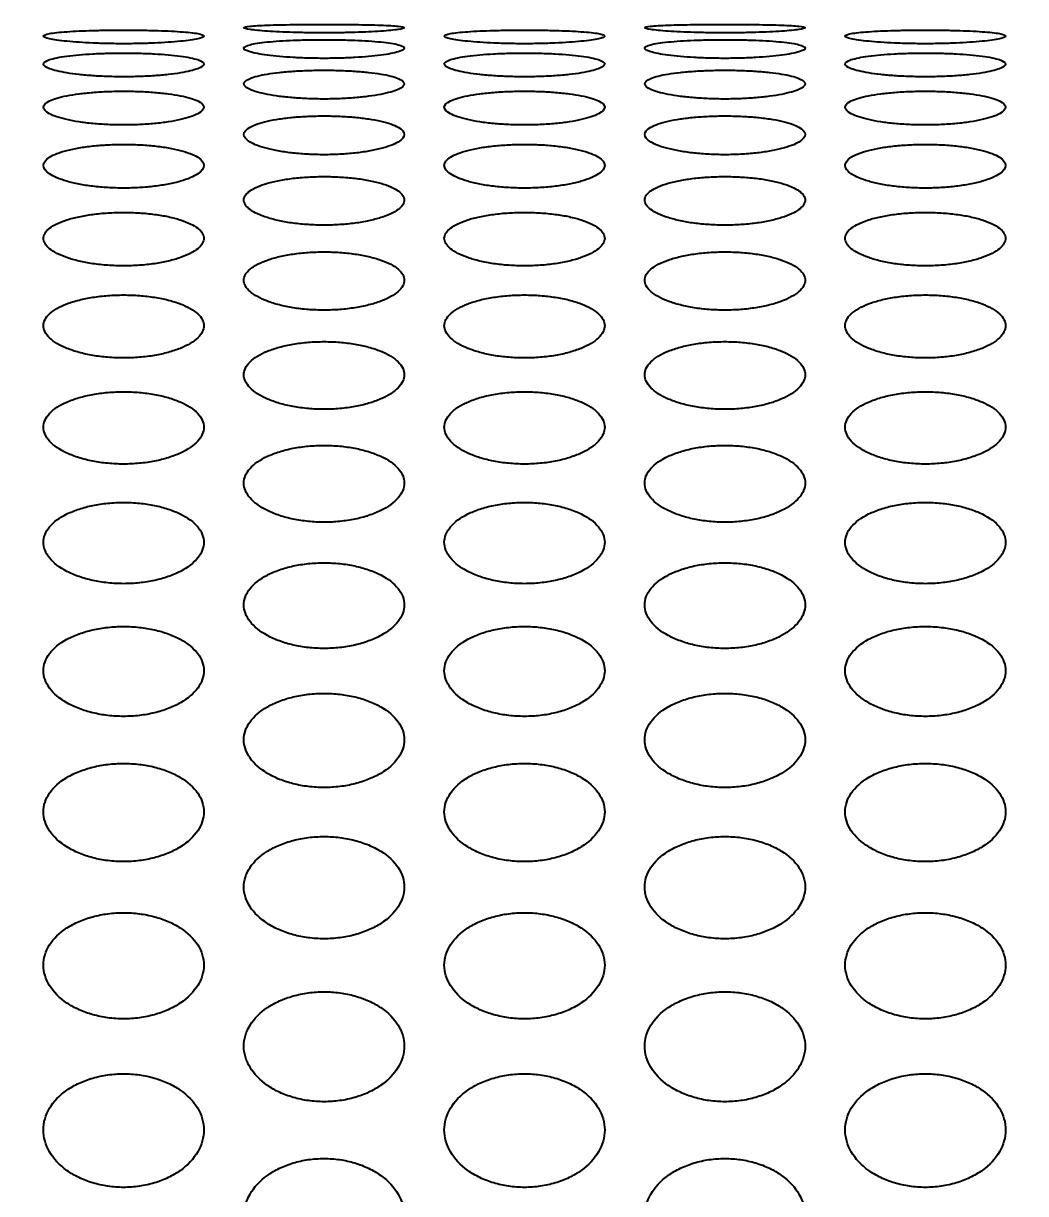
# Model space of a CAD drawing. Header units: millimetres. Extents: x 324 to 7054, y -67 to 2159.
# Drawn here: x 1765 to 1815, y 1644.5 to 1702.9 of the extents above; entities that cross this region are included whole.
import ezdxf

# ---------------------------------------------------------------- set-up
doc = ezdxf.new("R2010")
doc.units = ezdxf.units.MM
doc.header["$LTSCALE"] = 153.67
doc.header["$PDMODE"] = 3
doc.header["$PDSIZE"] = 8
doc.layers.get('0').update_dxf_attribs({"linetype": 'CONTINUOUS'})
doc.layers.get('Defpoints').update_dxf_attribs({"linetype": 'CONTINUOUS'})
doc.layers.add('02___PRT_ALL_AXES', color=7, linetype='CONTINUOUS')
doc.styles.get("Standard").update_dxf_attribs({"font": 'times.ttf'})
doc.dimstyles.new('DIMSTYLE_1', dxfattribs={"dimtxt": 17.5, "dimasz": 17.5, "dimexe": 1.5, "dimexo": 1, "dimgap": 0.875, "dimtad": 1, "dimdsep": 46, "dimtxsty": 'Standard', "dimblk": '_FILLED', "dimblk1": '_FILLED', "dimblk2": '_FILLED', "dimcen": 0.09, "dimazin": 2, "dimtp": 0.01, "dimtm": 0.01, "dimtfac": 1, "dimtofl": 0, "dimtmove": 0, "dimatfit": 3, "dimldrblk": '_FILLED', "dimfxl": 1, "dimtolj": 1, "dimarcsym": 0})

# ---------------------------------------------------------------- blocks, each defined once
blk = doc.blocks.new('_FILLED')
at = {"color": 0, "linetype": 'ByBlock'}
blk.add_solid([(0, 0), (-1, 0.2143), (-1, -0.2143)], dxfattribs=at)
blk = doc.blocks.new('*D120')
at = {"color": 0, "linetype": 'Continuous', "lineweight": -2}
for p, q in [((1369.035, 1676.977), (1369.035, 1766.5)), ((2043.035, 1646.977), (2043.035, 1766.5)), ((1386.535, 1765), (2025.535, 1765))]:
    blk.add_line(p, q, dxfattribs=at)
at = {"layer": 'Defpoints', "color": 0}
for p in [(2043.035, 1765), (1369.035, 1675.977), (2043.035, 1645.977)]:
    blk.add_point(p, dxfattribs=at)
at = {"color": 0, "linetype": 'ByBlock', "lineweight": -2, "xscale": 17.5, "yscale": 17.5, "zscale": 17.5, "rotation": 180}
blk.add_blockref('_FILLED', (1369.035, 1765), dxfattribs=at)
at = {"color": 0, "linetype": 'ByBlock', "lineweight": -2, "xscale": 17.5, "yscale": 17.5, "zscale": 17.5}
blk.add_blockref('_FILLED', (2043.035, 1765), dxfattribs=at)
at = {"color": 0, "insert": (1725, 1789.208), "char_height": 17.5, "attachment_point": 2, "line_spacing_factor": 0.9}
blk.add_mtext('\\A1;\\A1;675', dxfattribs=at)

msp = doc.modelspace()

# ---------------------------------------------------------------- linework, layer by layer
at = {"layer": '02___PRT_ALL_AXES', "linetype": 'Continuous'}
for points in [[(1770.03476, 1701.91575), (1769.76893, 1701.91578), (1769.24531, 1701.92129), (1768.48961, 1701.9456), (1767.79947, 1701.98394), (1766.98616, 1702.05153), (1766.24385, 1702.15941), (1765.9302, 1702.3), (1766.24394, 1702.42642), (1766.98437, 1702.5066), (1767.79615, 1702.55206), (1768.48659, 1702.5765), (1769.24381, 1702.59139), (1769.76846, 1702.5947), (1770.03476, 1702.59472)], [(1770.03476, 1702.59472), (1770.30058, 1702.5947), (1770.8242, 1702.5914), (1771.5799, 1702.57657), (1772.27004, 1702.55221), (1773.08335, 1702.50676), (1773.82566, 1702.42652), (1774.13932, 1702.29974), (1773.82557, 1702.15951), (1773.08514, 1702.05175), (1772.27336, 1701.98417), (1771.58292, 1701.94572), (1770.8257, 1701.92131), (1770.30105, 1701.91578), (1770.03476, 1701.91575)], [(1780.03476, 1702.45674), (1779.76893, 1702.45676), (1779.24531, 1702.46063), (1778.48961, 1702.47761), (1777.79947, 1702.50423), (1776.98616, 1702.55067), (1776.24385, 1702.62335), (1775.9302, 1702.71388), (1776.24394, 1702.79035), (1776.98437, 1702.83531), (1777.79615, 1702.85958), (1778.48659, 1702.87222), (1779.24381, 1702.87974), (1779.76846, 1702.88139), (1780.03476, 1702.8814)], [(1780.03476, 1702.8814), (1780.30058, 1702.88139), (1780.8242, 1702.87975), (1781.5799, 1702.87226), (1782.27004, 1702.85966), (1783.08335, 1702.8354), (1783.82566, 1702.79042), (1784.13932, 1702.71372), (1783.82557, 1702.62342), (1783.08514, 1702.55082), (1782.27336, 1702.50439), (1781.58292, 1702.47769), (1780.8257, 1702.46064), (1780.30105, 1702.45676), (1780.03476, 1702.45674)], [(1790.03476, 1701.91575), (1789.76893, 1701.91578), (1789.24531, 1701.92129), (1788.48961, 1701.9456), (1787.79947, 1701.98394), (1786.98616, 1702.05153), (1786.24385, 1702.15941), (1785.9302, 1702.3), (1786.24394, 1702.42642), (1786.98437, 1702.5066), (1787.79615, 1702.55206), (1788.48659, 1702.5765), (1789.24381, 1702.59139), (1789.76846, 1702.5947), (1790.03476, 1702.59472)], [(1790.03476, 1702.59472), (1790.30058, 1702.5947), (1790.8242, 1702.5914), (1791.5799, 1702.57657), (1792.27004, 1702.55221), (1793.08335, 1702.50676), (1793.82566, 1702.42652), (1794.13932, 1702.29974), (1793.82557, 1702.15951), (1793.08514, 1702.05175), (1792.27336, 1701.98417), (1791.58292, 1701.94572), (1790.8257, 1701.92131), (1790.30105, 1701.91578), (1790.03476, 1701.91575)], [(1800.03476, 1702.45674), (1799.76893, 1702.45676), (1799.24531, 1702.46063), (1798.48961, 1702.47761), (1797.79947, 1702.50423), (1796.98616, 1702.55067), (1796.24385, 1702.62335), (1795.9302, 1702.71388), (1796.24394, 1702.79035), (1796.98437, 1702.83531), (1797.79615, 1702.85958), (1798.48659, 1702.87222), (1799.24381, 1702.87974), (1799.76846, 1702.88139), (1800.03476, 1702.8814)], [(1800.03476, 1702.8814), (1800.30058, 1702.88139), (1800.8242, 1702.87975), (1801.5799, 1702.87226), (1802.27004, 1702.85966), (1803.08335, 1702.8354), (1803.82566, 1702.79042), (1804.13932, 1702.71372), (1803.82557, 1702.62342), (1803.08514, 1702.55082), (1802.27336, 1702.50439), (1801.58292, 1702.47769), (1800.8257, 1702.46064), (1800.30105, 1702.45676), (1800.03476, 1702.45674)], [(1810.03476, 1701.91575), (1809.76893, 1701.91578), (1809.24531, 1701.92129), (1808.48961, 1701.9456), (1807.79947, 1701.98394), (1806.98616, 1702.05153), (1806.24385, 1702.15941), (1805.9302, 1702.3), (1806.24394, 1702.42642), (1806.98437, 1702.5066), (1807.79615, 1702.55206), (1808.48659, 1702.5765), (1809.24381, 1702.59139), (1809.76846, 1702.5947), (1810.03476, 1702.59472)], [(1810.03476, 1702.59472), (1810.30058, 1702.5947), (1810.8242, 1702.5914), (1811.5799, 1702.57657), (1812.27004, 1702.55221), (1813.08335, 1702.50676), (1813.82566, 1702.42652), (1814.13932, 1702.29974), (1813.82557, 1702.15951), (1813.08514, 1702.05175), (1812.27336, 1701.98417), (1811.58292, 1701.94572), (1810.8257, 1701.92131), (1810.30105, 1701.91578), (1810.03476, 1701.91575)], [(1780.03476, 1701.18463), (1779.76893, 1701.18468), (1779.24531, 1701.19183), (1778.48961, 1701.22343), (1777.79947, 1701.27346), (1776.98616, 1701.36213), (1776.24385, 1701.5051), (1775.9302, 1701.6956), (1776.24394, 1701.87185), (1776.98437, 1701.98718), (1777.79615, 1702.05379), (1778.48659, 1702.08999), (1779.24381, 1702.11224), (1779.76846, 1702.1172), (1780.03476, 1702.11723)], [(1780.03476, 1702.11723), (1780.30058, 1702.1172), (1780.8242, 1702.11226), (1781.5799, 1702.0901), (1782.27004, 1702.05401), (1783.08335, 1701.98741), (1783.82566, 1701.87199), (1784.13932, 1701.69525), (1783.82557, 1701.50524), (1783.08514, 1701.36242), (1782.27336, 1701.27376), (1781.58292, 1701.22359), (1780.8257, 1701.19186), (1780.30105, 1701.18468), (1780.03476, 1701.18463)], [(1800.03476, 1701.18463), (1799.76893, 1701.18468), (1799.24531, 1701.19183), (1798.48961, 1701.22343), (1797.79947, 1701.27346), (1796.98616, 1701.36213), (1796.24385, 1701.5051), (1795.9302, 1701.6956), (1796.24394, 1701.87185), (1796.98437, 1701.98718), (1797.79615, 1702.05379), (1798.48659, 1702.08999), (1799.24381, 1702.11224), (1799.76846, 1702.1172), (1800.03476, 1702.11723)], [(1800.03476, 1702.11723), (1800.30058, 1702.1172), (1800.8242, 1702.11226), (1801.5799, 1702.0901), (1802.27004, 1702.05401), (1803.08335, 1701.98741), (1803.82566, 1701.87199), (1804.13932, 1701.69525), (1803.82557, 1701.50524), (1803.08514, 1701.36242), (1802.27336, 1701.27376), (1801.58292, 1701.22359), (1800.8257, 1701.19186), (1800.30105, 1701.18468), (1800.03476, 1701.18463)], [(1770.03476, 1700.26413), (1769.76893, 1700.26419), (1769.24531, 1700.27297), (1768.48961, 1700.31183), (1767.79947, 1700.3735), (1766.98616, 1700.48316), (1766.24385, 1700.66108), (1765.9302, 1700.90131), (1766.24394, 1701.1272), (1766.98437, 1701.27756), (1767.79615, 1701.36526), (1768.48659, 1701.41319), (1769.24381, 1701.44277), (1769.76846, 1701.44938), (1770.03476, 1701.44942)], [(1770.03476, 1701.44942), (1770.30058, 1701.44938), (1770.8242, 1701.44279), (1771.5799, 1701.41334), (1772.27004, 1701.36555), (1773.08335, 1701.27786), (1773.82566, 1701.12738), (1774.13932, 1700.90086), (1773.82557, 1700.66126), (1773.08514, 1700.48353), (1772.27336, 1700.37387), (1771.58292, 1700.31202), (1770.8257, 1700.273), (1770.30105, 1700.26419), (1770.03476, 1700.26413)], [(1790.03476, 1700.26413), (1789.76893, 1700.26419), (1789.24531, 1700.27297), (1788.48961, 1700.31183), (1787.79947, 1700.3735), (1786.98616, 1700.48316), (1786.24385, 1700.66108), (1785.9302, 1700.90131), (1786.24394, 1701.1272), (1786.98437, 1701.27756), (1787.79615, 1701.36526), (1788.48659, 1701.41319), (1789.24381, 1701.44277), (1789.76846, 1701.44938), (1790.03476, 1701.44942)], [(1790.03476, 1701.44942), (1790.30058, 1701.44938), (1790.8242, 1701.44279), (1791.5799, 1701.41334), (1792.27004, 1701.36555), (1793.08335, 1701.27786), (1793.82566, 1701.12738), (1794.13932, 1700.90086), (1793.82557, 1700.66126), (1793.08514, 1700.48353), (1792.27336, 1700.37387), (1791.58292, 1700.31202), (1790.8257, 1700.273), (1790.30105, 1700.26419), (1790.03476, 1700.26413)], [(1810.03476, 1700.26413), (1809.76893, 1700.26419), (1809.24531, 1700.27297), (1808.48961, 1700.31183), (1807.79947, 1700.3735), (1806.98616, 1700.48316), (1806.24385, 1700.66108), (1805.9302, 1700.90131), (1806.24394, 1701.1272), (1806.98437, 1701.27756), (1807.79615, 1701.36526), (1808.48659, 1701.41319), (1809.24381, 1701.44277), (1809.76846, 1701.44938), (1810.03476, 1701.44942)], [(1810.03476, 1701.44942), (1810.30058, 1701.44938), (1810.8242, 1701.44279), (1811.5799, 1701.41334), (1812.27004, 1701.36555), (1813.08335, 1701.27786), (1813.82566, 1701.12738), (1814.13932, 1700.90086), (1813.82557, 1700.66126), (1813.08514, 1700.48353), (1812.27336, 1700.37387), (1811.58292, 1700.31202), (1810.8257, 1700.273), (1810.30105, 1700.26419), (1810.03476, 1700.26413)], [(1780.03476, 1699.15515), (1779.76893, 1699.15522), (1779.24531, 1699.16563), (1778.48961, 1699.21171), (1777.79947, 1699.28496), (1776.98616, 1699.4155), (1776.24385, 1699.62819), (1775.9302, 1699.9179), (1776.24394, 1700.19322), (1776.98437, 1700.37846), (1777.79615, 1700.48715), (1778.48659, 1700.54677), (1779.24381, 1700.58365), (1779.76846, 1700.5919), (1780.03476, 1700.59195)], [(1780.03476, 1700.59195), (1780.30058, 1700.5919), (1780.8242, 1700.58368), (1781.5799, 1700.54695), (1782.27004, 1700.48751), (1783.08335, 1700.37883), (1783.82566, 1700.19344), (1784.13932, 1699.91736), (1783.82557, 1699.62841), (1783.08514, 1699.41594), (1782.27336, 1699.2854), (1781.58292, 1699.21194), (1780.8257, 1699.16567), (1780.30105, 1699.15522), (1780.03476, 1699.15515)], [(1800.03476, 1699.15515), (1799.76893, 1699.15522), (1799.24531, 1699.16563), (1798.48961, 1699.21171), (1797.79947, 1699.28496), (1796.98616, 1699.4155), (1796.24385, 1699.62819), (1795.9302, 1699.9179), (1796.24394, 1700.19322), (1796.98437, 1700.37846), (1797.79615, 1700.48715), (1798.48659, 1700.54677), (1799.24381, 1700.58365), (1799.76846, 1700.5919), (1800.03476, 1700.59195)], [(1800.03476, 1700.59195), (1800.30058, 1700.5919), (1800.8242, 1700.58368), (1801.5799, 1700.54695), (1802.27004, 1700.48751), (1803.08335, 1700.37883), (1803.82566, 1700.19344), (1804.13932, 1699.91736), (1803.82557, 1699.62841), (1803.08514, 1699.41594), (1802.27336, 1699.2854), (1801.58292, 1699.21194), (1800.8257, 1699.16567), (1800.30105, 1699.15522), (1800.03476, 1699.15515)], [(1770.03476, 1697.85882), (1769.76893, 1697.8589), (1769.24531, 1697.87092), (1768.48961, 1697.92418), (1767.79947, 1698.00893), (1766.98616, 1698.16022), (1766.24385, 1698.40747), (1765.9302, 1698.74637), (1766.24394, 1699.07084), (1766.98437, 1699.29078), (1767.79615, 1699.42035), (1768.48659, 1699.49159), (1769.24381, 1699.53574), (1769.76846, 1699.54562), (1770.03476, 1699.54569)], [(1770.03476, 1699.54569), (1770.30058, 1699.54562), (1770.8242, 1699.53578), (1771.5799, 1699.49181), (1772.27004, 1699.42078), (1773.08335, 1699.29122), (1773.82566, 1699.0711), (1774.13932, 1698.74574), (1773.82557, 1698.40773), (1773.08514, 1698.16073), (1772.27336, 1698.00945), (1771.58292, 1697.92445), (1770.8257, 1697.87096), (1770.30105, 1697.8589), (1770.03476, 1697.85882)], [(1790.03476, 1697.85882), (1789.76893, 1697.8589), (1789.24531, 1697.87092), (1788.48961, 1697.92418), (1787.79947, 1698.00893), (1786.98616, 1698.16022), (1786.24385, 1698.40747), (1785.9302, 1698.74637), (1786.24394, 1699.07084), (1786.98437, 1699.29078), (1787.79615, 1699.42035), (1788.48659, 1699.49159), (1789.24381, 1699.53574), (1789.76846, 1699.54562), (1790.03476, 1699.54569)], [(1790.03476, 1699.54569), (1790.30058, 1699.54562), (1790.8242, 1699.53578), (1791.5799, 1699.49181), (1792.27004, 1699.42078), (1793.08335, 1699.29122), (1793.82566, 1699.0711), (1794.13932, 1698.74574), (1793.82557, 1698.40773), (1793.08514, 1698.16073), (1792.27336, 1698.00945), (1791.58292, 1697.92445), (1790.8257, 1697.87096), (1790.30105, 1697.8589), (1790.03476, 1697.85882)], [(1810.03476, 1697.85882), (1809.76893, 1697.8589), (1809.24531, 1697.87092), (1808.48961, 1697.92418), (1807.79947, 1698.00893), (1806.98616, 1698.16022), (1806.24385, 1698.40747), (1805.9302, 1698.74637), (1806.24394, 1699.07084), (1806.98437, 1699.29078), (1807.79615, 1699.42035), (1808.48659, 1699.49159), (1809.24381, 1699.53574), (1809.76846, 1699.54562), (1810.03476, 1699.54569)], [(1810.03476, 1699.54569), (1810.30058, 1699.54562), (1810.8242, 1699.53578), (1811.5799, 1699.49181), (1812.27004, 1699.42078), (1813.08335, 1699.29122), (1813.82566, 1699.0711), (1814.13932, 1698.74574), (1813.82557, 1698.40773), (1813.08514, 1698.16073), (1812.27336, 1698.00945), (1811.58292, 1697.92445), (1810.8257, 1697.87096), (1810.30105, 1697.8589), (1810.03476, 1697.85882)], [(1780.03476, 1696.37642), (1779.76893, 1696.37651), (1779.24531, 1696.39014), (1778.48961, 1696.45052), (1777.79947, 1696.54669), (1776.98616, 1696.71858), (1776.24385, 1697.00013), (1775.9302, 1697.38789), (1776.24394, 1697.76118), (1776.98437, 1698.01559), (1777.79615, 1698.16592), (1778.48659, 1698.24872), (1779.24381, 1698.30009), (1779.76846, 1698.3116), (1780.03476, 1698.31167)], [(1780.03476, 1698.31167), (1780.30058, 1698.31159), (1780.8242, 1698.30013), (1781.5799, 1698.24897), (1782.27004, 1698.16643), (1783.08335, 1698.01611), (1783.82566, 1697.76148), (1784.13932, 1697.38717), (1783.82557, 1697.00043), (1783.08514, 1696.71915), (1782.27336, 1696.54727), (1781.58292, 1696.45082), (1780.8257, 1696.39019), (1780.30105, 1696.37651), (1780.03476, 1696.37642)], [(1800.03476, 1696.37642), (1799.76893, 1696.37651), (1799.24531, 1696.39014), (1798.48961, 1696.45052), (1797.79947, 1696.54669), (1796.98616, 1696.71858), (1796.24385, 1697.00013), (1795.9302, 1697.38789), (1796.24394, 1697.76118), (1796.98437, 1698.01559), (1797.79615, 1698.16592), (1798.48659, 1698.24872), (1799.24381, 1698.30009), (1799.76846, 1698.3116), (1800.03476, 1698.31167)], [(1800.03476, 1698.31167), (1800.30058, 1698.31159), (1800.8242, 1698.30013), (1801.5799, 1698.24897), (1802.27004, 1698.16643), (1803.08335, 1698.01611), (1803.82566, 1697.76148), (1804.13932, 1697.38717), (1803.82557, 1697.00043), (1803.08514, 1696.71915), (1802.27336, 1696.54727), (1801.58292, 1696.45082), (1800.8257, 1696.39019), (1800.30105, 1696.37651), (1800.03476, 1696.37642)], [(1770.03476, 1694.70944), (1769.76893, 1694.70955), (1769.24531, 1694.72476), (1768.48961, 1694.79221), (1767.79947, 1694.8997), (1766.98616, 1695.09202), (1766.24385, 1695.4076), (1765.9302, 1695.84382), (1766.24394, 1696.26556), (1766.98437, 1696.55419), (1767.79615, 1696.72513), (1768.48659, 1696.81939), (1769.24381, 1696.87793), (1769.76846, 1696.89105), (1770.03476, 1696.89114)], [(1770.03476, 1696.89114), (1770.30058, 1696.89105), (1770.8242, 1696.87798), (1771.5799, 1696.81968), (1772.27004, 1696.7257), (1773.08335, 1696.55477), (1773.82566, 1696.26589), (1774.13932, 1695.84301), (1773.82557, 1695.40793), (1773.08514, 1695.09266), (1772.27336, 1694.90035), (1771.58292, 1694.79254), (1770.8257, 1694.72481), (1770.30105, 1694.70954), (1770.03476, 1694.70944)], [(1790.03476, 1694.70944), (1789.76893, 1694.70955), (1789.24531, 1694.72476), (1788.48961, 1694.79221), (1787.79947, 1694.8997), (1786.98616, 1695.09202), (1786.24385, 1695.4076), (1785.9302, 1695.84382), (1786.24394, 1696.26556), (1786.98437, 1696.55419), (1787.79615, 1696.72513), (1788.48659, 1696.81939), (1789.24381, 1696.87793), (1789.76846, 1696.89105), (1790.03476, 1696.89114)], [(1790.03476, 1696.89114), (1790.30058, 1696.89105), (1790.8242, 1696.87798), (1791.5799, 1696.81968), (1792.27004, 1696.7257), (1793.08335, 1696.55477), (1793.82566, 1696.26589), (1794.13932, 1695.84301), (1793.82557, 1695.40793), (1793.08514, 1695.09266), (1792.27336, 1694.90035), (1791.58292, 1694.79254), (1790.8257, 1694.72481), (1790.30105, 1694.70954), (1790.03476, 1694.70944)], [(1810.03476, 1694.70944), (1809.76893, 1694.70955), (1809.24531, 1694.72476), (1808.48961, 1694.79221), (1807.79947, 1694.8997), (1806.98616, 1695.09202), (1806.24385, 1695.4076), (1805.9302, 1695.84382), (1806.24394, 1696.26556), (1806.98437, 1696.55419), (1807.79615, 1696.72513), (1808.48659, 1696.81939), (1809.24381, 1696.87793), (1809.76846, 1696.89105), (1810.03476, 1696.89114)], [(1810.03476, 1696.89114), (1810.30058, 1696.89105), (1810.8242, 1696.87798), (1811.5799, 1696.81968), (1812.27004, 1696.7257), (1813.08335, 1696.55477), (1813.82566, 1696.26589), (1814.13932, 1695.84301), (1813.82557, 1695.40793), (1813.08514, 1695.09266), (1812.27336, 1694.90035), (1811.58292, 1694.79254), (1810.8257, 1694.72481), (1810.30105, 1694.70954), (1810.03476, 1694.70944)], [(1780.03476, 1692.85956), (1779.76893, 1692.85967), (1779.24531, 1692.87646), (1778.48961, 1692.9509), (1777.79947, 1693.06961), (1776.98616, 1693.28216), (1776.24385, 1693.63145), (1775.9302, 1694.11571), (1776.24394, 1694.58547), (1776.98437, 1694.90804), (1777.79615, 1695.0994), (1778.48659, 1695.20504), (1779.24381, 1695.2707), (1779.76846, 1695.28542), (1780.03476, 1695.28551)], [(1780.03476, 1695.28551), (1780.30058, 1695.28541), (1780.8242, 1695.27075), (1781.5799, 1695.20537), (1782.27004, 1695.10005), (1783.08335, 1694.90868), (1783.82566, 1694.58584), (1784.13932, 1694.1148), (1783.82557, 1693.63182), (1783.08514, 1693.28287), (1782.27336, 1693.07033), (1781.58292, 1692.95127), (1780.8257, 1692.87652), (1780.30105, 1692.85967), (1780.03476, 1692.85956)], [(1800.03476, 1692.85956), (1799.76893, 1692.85967), (1799.24531, 1692.87646), (1798.48961, 1692.9509), (1797.79947, 1693.06961), (1796.98616, 1693.28216), (1796.24385, 1693.63145), (1795.9302, 1694.11571), (1796.24394, 1694.58547), (1796.98437, 1694.90804), (1797.79615, 1695.0994), (1798.48659, 1695.20504), (1799.24381, 1695.2707), (1799.76846, 1695.28542), (1800.03476, 1695.28551)], [(1800.03476, 1695.28551), (1800.30058, 1695.28541), (1800.8242, 1695.27075), (1801.5799, 1695.20537), (1802.27004, 1695.10005), (1803.08335, 1694.90868), (1803.82566, 1694.58584), (1804.13932, 1694.1148), (1803.82557, 1693.63182), (1803.08514, 1693.28287), (1802.27336, 1693.07033), (1801.58292, 1692.95127), (1800.8257, 1692.87652), (1800.30105, 1692.85967), (1800.03476, 1692.85956)], [(1770.03476, 1690.82861), (1769.76893, 1690.82874), (1769.24531, 1690.84708), (1768.48961, 1690.92845), (1767.79947, 1691.05825), (1766.98616, 1691.29082), (1766.24385, 1691.67347), (1765.9302, 1692.20528), (1766.24394, 1692.72259), (1766.98437, 1693.07877), (1767.79615, 1693.29038), (1768.48659, 1693.40729), (1769.24381, 1693.47999), (1769.76846, 1693.49629), (1770.03476, 1693.4964)], [(1770.03476, 1693.4964), (1770.30058, 1693.49629), (1770.8242, 1693.48005), (1771.5799, 1693.40765), (1772.27004, 1693.29109), (1773.08335, 1693.07949), (1773.82566, 1692.723), (1774.13932, 1692.20428), (1773.82557, 1691.67388), (1773.08514, 1691.2916), (1772.27336, 1691.05904), (1771.58292, 1690.92885), (1770.8257, 1690.84715), (1770.30105, 1690.82873), (1770.03476, 1690.82861)], [(1790.03476, 1690.82861), (1789.76893, 1690.82874), (1789.24531, 1690.84708), (1788.48961, 1690.92845), (1787.79947, 1691.05825), (1786.98616, 1691.29082), (1786.24385, 1691.67347), (1785.9302, 1692.20528), (1786.24394, 1692.72259), (1786.98437, 1693.07877), (1787.79615, 1693.29038), (1788.48659, 1693.40729), (1789.24381, 1693.47999), (1789.76846, 1693.49629), (1790.03476, 1693.4964)], [(1790.03476, 1693.4964), (1790.30058, 1693.49629), (1790.8242, 1693.48005), (1791.5799, 1693.40765), (1792.27004, 1693.29109), (1793.08335, 1693.07949), (1793.82566, 1692.723), (1794.13932, 1692.20428), (1793.82557, 1691.67388), (1793.08514, 1691.2916), (1792.27336, 1691.05904), (1791.58292, 1690.92885), (1790.8257, 1690.84715), (1790.30105, 1690.82873), (1790.03476, 1690.82861)], [(1810.03476, 1690.82861), (1809.76893, 1690.82874), (1809.24531, 1690.84708), (1808.48961, 1690.92845), (1807.79947, 1691.05825), (1806.98616, 1691.29082), (1806.24385, 1691.67347), (1805.9302, 1692.20528), (1806.24394, 1692.72259), (1806.98437, 1693.07877), (1807.79615, 1693.29038), (1808.48659, 1693.40729), (1809.24381, 1693.47999), (1809.76846, 1693.49629), (1810.03476, 1693.4964)], [(1810.03476, 1693.4964), (1810.30058, 1693.49629), (1810.8242, 1693.48005), (1811.5799, 1693.40765), (1812.27004, 1693.29109), (1813.08335, 1693.07949), (1813.82566, 1692.723), (1814.13932, 1692.20428), (1813.82557, 1691.67388), (1813.08514, 1691.2916), (1812.27336, 1691.05904), (1811.58292, 1690.92885), (1810.8257, 1690.84715), (1810.30105, 1690.82873), (1810.03476, 1690.82861)], [(1780.03476, 1688.61864), (1779.76893, 1688.61878), (1779.24531, 1688.63866), (1778.48961, 1688.72687), (1777.79947, 1688.86764), (1776.98616, 1689.11999), (1776.24385, 1689.53563), (1775.9302, 1690.11444), (1776.24394, 1690.6788), (1776.98437, 1691.06823), (1777.79615, 1691.29987), (1778.48659, 1691.42793), (1779.24381, 1691.5076), (1779.76846, 1691.52547), (1780.03476, 1691.52559)], [(1780.03476, 1691.52559), (1780.30058, 1691.52547), (1780.8242, 1691.50767), (1781.5799, 1691.42832), (1782.27004, 1691.30064), (1783.08335, 1691.06901), (1783.82566, 1690.67924), (1784.13932, 1690.11336), (1783.82557, 1689.53607), (1783.08514, 1689.12084), (1782.27336, 1688.86849), (1781.58292, 1688.72731), (1780.8257, 1688.63873), (1780.30105, 1688.61877), (1780.03476, 1688.61864)], [(1800.03476, 1688.61864), (1799.76893, 1688.61878), (1799.24531, 1688.63866), (1798.48961, 1688.72687), (1797.79947, 1688.86764), (1796.98616, 1689.11999), (1796.24385, 1689.53563), (1795.9302, 1690.11444), (1796.24394, 1690.6788), (1796.98437, 1691.06823), (1797.79615, 1691.29987), (1798.48659, 1691.42793), (1799.24381, 1691.5076), (1799.76846, 1691.52547), (1800.03476, 1691.52559)], [(1800.03476, 1691.52559), (1800.30058, 1691.52547), (1800.8242, 1691.50767), (1801.5799, 1691.42832), (1802.27004, 1691.30064), (1803.08335, 1691.06901), (1803.82566, 1690.67924), (1804.13932, 1690.11336), (1803.82557, 1689.53607), (1803.08514, 1689.12084), (1802.27336, 1688.86849), (1801.58292, 1688.72731), (1800.8257, 1688.63873), (1800.30105, 1688.61877), (1800.03476, 1688.61864)], [(1770.03476, 1686.23186), (1769.76893, 1686.232), (1769.24531, 1686.2534), (1768.48961, 1686.34836), (1767.79947, 1686.49996), (1766.98616, 1686.77185), (1766.24385, 1687.22005), (1765.9302, 1687.84529), (1766.24394, 1688.45612), (1766.98437, 1688.87842), (1767.79615, 1689.12986), (1768.48659, 1689.26894), (1769.24381, 1689.35551), (1769.76846, 1689.37493), (1770.03476, 1689.37506)], [(1770.03476, 1689.37506), (1770.30058, 1689.37493), (1770.8242, 1689.35558), (1771.5799, 1689.26937), (1772.27004, 1689.1307), (1773.08335, 1688.87927), (1773.82566, 1688.45661), (1774.13932, 1687.84412), (1773.82557, 1687.22053), (1773.08514, 1686.77276), (1772.27336, 1686.50088), (1771.58292, 1686.34884), (1770.8257, 1686.25348), (1770.30105, 1686.232), (1770.03476, 1686.23186)], [(1790.03476, 1686.23186), (1789.76893, 1686.232), (1789.24531, 1686.2534), (1788.48961, 1686.34836), (1787.79947, 1686.49996), (1786.98616, 1686.77185), (1786.24385, 1687.22005), (1785.9302, 1687.84529), (1786.24394, 1688.45612), (1786.98437, 1688.87842), (1787.79615, 1689.12986), (1788.48659, 1689.26894), (1789.24381, 1689.35551), (1789.76846, 1689.37493), (1790.03476, 1689.37506)], [(1790.03476, 1689.37506), (1790.30058, 1689.37493), (1790.8242, 1689.35558), (1791.5799, 1689.26937), (1792.27004, 1689.1307), (1793.08335, 1688.87927), (1793.82566, 1688.45661), (1794.13932, 1687.84412), (1793.82557, 1687.22053), (1793.08514, 1686.77276), (1792.27336, 1686.50088), (1791.58292, 1686.34884), (1790.8257, 1686.25348), (1790.30105, 1686.232), (1790.03476, 1686.23186)], [(1810.03476, 1686.23186), (1809.76893, 1686.232), (1809.24531, 1686.2534), (1808.48961, 1686.34836), (1807.79947, 1686.49996), (1806.98616, 1686.77185), (1806.24385, 1687.22005), (1805.9302, 1687.84529), (1806.24394, 1688.45612), (1806.98437, 1688.87842), (1807.79615, 1689.12986), (1808.48659, 1689.26894), (1809.24381, 1689.35551), (1809.76846, 1689.37493), (1810.03476, 1689.37506)], [(1810.03476, 1689.37506), (1810.30058, 1689.37493), (1810.8242, 1689.35558), (1811.5799, 1689.26937), (1812.27004, 1689.1307), (1813.08335, 1688.87927), (1813.82566, 1688.45661), (1814.13932, 1687.84412), (1813.82557, 1687.22053), (1813.08514, 1686.77276), (1812.27336, 1686.50088), (1811.58292, 1686.34884), (1810.8257, 1686.25348), (1810.30105, 1686.232), (1810.03476, 1686.23186)], [(1780.03476, 1683.67065), (1779.76893, 1683.67081), (1779.24531, 1683.6937), (1778.48961, 1683.79532), (1777.79947, 1683.95759), (1776.98616, 1684.24874), (1776.24385, 1684.72905), (1775.9302, 1685.40011), (1776.24394, 1686.0568), (1776.98437, 1686.51153), (1777.79615, 1686.78252), (1778.48659, 1686.93249), (1779.24381, 1687.02587), (1779.76846, 1687.04682), (1780.03476, 1687.04696)], [(1780.03476, 1687.04696), (1780.30058, 1687.04682), (1780.8242, 1687.02594), (1781.5799, 1686.93296), (1782.27004, 1686.78343), (1783.08335, 1686.51245), (1783.82566, 1686.05732), (1784.13932, 1685.39885), (1783.82557, 1684.72957), (1783.08514, 1684.24972), (1782.27336, 1683.95857), (1781.58292, 1683.79583), (1780.8257, 1683.69379), (1780.30105, 1683.6708), (1780.03476, 1683.67065)], [(1800.03476, 1683.67065), (1799.76893, 1683.67081), (1799.24531, 1683.6937), (1798.48961, 1683.79532), (1797.79947, 1683.95759), (1796.98616, 1684.24874), (1796.24385, 1684.72905), (1795.9302, 1685.40011), (1796.24394, 1686.0568), (1796.98437, 1686.51153), (1797.79615, 1686.78252), (1798.48659, 1686.93249), (1799.24381, 1687.02587), (1799.76846, 1687.04682), (1800.03476, 1687.04696)], [(1800.03476, 1687.04696), (1800.30058, 1687.04682), (1800.8242, 1687.02594), (1801.5799, 1686.93296), (1802.27004, 1686.78343), (1803.08335, 1686.51245), (1803.82566, 1686.05732), (1804.13932, 1685.39885), (1803.82557, 1684.72957), (1803.08514, 1684.24972), (1802.27336, 1683.95857), (1801.58292, 1683.79583), (1800.8257, 1683.69379), (1800.30105, 1683.6708), (1800.03476, 1683.67065)], [(1770.03476, 1680.93759), (1769.76893, 1680.93775), (1769.24531, 1680.96212), (1768.48961, 1681.07029), (1767.79947, 1681.24307), (1766.98616, 1681.5532), (1766.24385, 1682.06514), (1765.9302, 1682.78133), (1766.24394, 1683.48323), (1766.98437, 1683.96995), (1767.79615, 1684.26021), (1768.48659, 1684.42092), (1769.24381, 1684.521), (1769.76846, 1684.54347), (1770.03476, 1684.54361)], [(1770.03476, 1684.54361), (1770.30058, 1684.54347), (1770.8242, 1684.52109), (1771.5799, 1684.42141), (1772.27004, 1684.26119), (1773.08335, 1683.97093), (1773.82566, 1683.48379), (1774.13932, 1682.77999), (1773.82557, 1682.0657), (1773.08514, 1681.55424), (1772.27336, 1681.24412), (1771.58292, 1681.07083), (1770.8257, 1680.96221), (1770.30105, 1680.93774), (1770.03476, 1680.93759)], [(1790.03476, 1680.93759), (1789.76893, 1680.93775), (1789.24531, 1680.96212), (1788.48961, 1681.07029), (1787.79947, 1681.24307), (1786.98616, 1681.5532), (1786.24385, 1682.06514), (1785.9302, 1682.78133), (1786.24394, 1683.48323), (1786.98437, 1683.96995), (1787.79615, 1684.26021), (1788.48659, 1684.42092), (1789.24381, 1684.521), (1789.76846, 1684.54347), (1790.03476, 1684.54361)], [(1790.03476, 1684.54361), (1790.30058, 1684.54347), (1790.8242, 1684.52109), (1791.5799, 1684.42141), (1792.27004, 1684.26119), (1793.08335, 1683.97093), (1793.82566, 1683.48379), (1794.13932, 1682.77999), (1793.82557, 1682.0657), (1793.08514, 1681.55424), (1792.27336, 1681.24412), (1791.58292, 1681.07083), (1790.8257, 1680.96221), (1790.30105, 1680.93774), (1790.03476, 1680.93759)], [(1810.03476, 1680.93759), (1809.76893, 1680.93775), (1809.24531, 1680.96212), (1808.48961, 1681.07029), (1807.79947, 1681.24307), (1806.98616, 1681.5532), (1806.24385, 1682.06514), (1805.9302, 1682.78133), (1806.24394, 1683.48323), (1806.98437, 1683.96995), (1807.79615, 1684.26021), (1808.48659, 1684.42092), (1809.24381, 1684.521), (1809.76846, 1684.54347), (1810.03476, 1684.54361)], [(1810.03476, 1684.54361), (1810.30058, 1684.54347), (1810.8242, 1684.52109), (1811.5799, 1684.42141), (1812.27004, 1684.26119), (1813.08335, 1683.97093), (1813.82566, 1683.48379), (1814.13932, 1682.77999), (1813.82557, 1682.0657), (1813.08514, 1681.55424), (1812.27336, 1681.24412), (1811.58292, 1681.07083), (1810.8257, 1680.96221), (1810.30105, 1680.93774), (1810.03476, 1680.93759)], [(1780.03476, 1678.03539), (1779.76893, 1678.03557), (1779.24531, 1678.06138), (1778.48961, 1678.176), (1777.79947, 1678.35912), (1776.98616, 1678.68791), (1776.24385, 1679.23098), (1775.9302, 1679.99159), (1776.24394, 1680.73798), (1776.98437, 1681.2562), (1777.79615, 1681.56545), (1778.48659, 1681.73673), (1779.24381, 1681.84343), (1779.76846, 1681.86738), (1780.03476, 1681.86754)], [(1780.03476, 1681.86754), (1780.30058, 1681.86738), (1780.8242, 1681.84352), (1781.5799, 1681.73726), (1782.27004, 1681.56649), (1783.08335, 1681.25724), (1783.82566, 1680.73858), (1784.13932, 1679.99016), (1783.82557, 1679.23157), (1783.08514, 1678.68901), (1782.27336, 1678.36023), (1781.58292, 1678.17657), (1780.8257, 1678.06148), (1780.30105, 1678.03556), (1780.03476, 1678.03539)], [(1800.03476, 1678.03539), (1799.76893, 1678.03557), (1799.24531, 1678.06138), (1798.48961, 1678.176), (1797.79947, 1678.35912), (1796.98616, 1678.68791), (1796.24385, 1679.23098), (1795.9302, 1679.99159), (1796.24394, 1680.73798), (1796.98437, 1681.2562), (1797.79615, 1681.56545), (1798.48659, 1681.73673), (1799.24381, 1681.84343), (1799.76846, 1681.86738), (1800.03476, 1681.86754)], [(1800.03476, 1681.86754), (1800.30058, 1681.86738), (1800.8242, 1681.84352), (1801.5799, 1681.73726), (1802.27004, 1681.56649), (1803.08335, 1681.25724), (1803.82566, 1680.73858), (1804.13932, 1679.99016), (1803.82557, 1679.23157), (1803.08514, 1678.68901), (1802.27336, 1678.36023), (1801.58292, 1678.17657), (1800.8257, 1678.06148), (1800.30105, 1678.03556), (1800.03476, 1678.03539)], [(1770.03476, 1674.96698), (1769.76893, 1674.96716), (1769.24531, 1674.9944), (1768.48961, 1675.11536), (1767.79947, 1675.30863), (1766.98616, 1675.65575), (1766.24385, 1676.22939), (1765.9302, 1677.03366), (1766.24394, 1677.82381), (1766.98437, 1678.37301), (1767.79615, 1678.70094), (1768.48659, 1678.88262), (1769.24381, 1678.99582), (1769.76846, 1679.02124), (1770.03476, 1679.02141)], [(1770.03476, 1679.02141), (1770.30058, 1679.02124), (1770.8242, 1678.99592), (1771.5799, 1678.88318), (1772.27004, 1678.70204), (1773.08335, 1678.37411), (1773.82566, 1677.82444), (1774.13932, 1677.03215), (1773.82557, 1676.23002), (1773.08514, 1675.65691), (1772.27336, 1675.3098), (1771.58292, 1675.11596), (1770.8257, 1674.9945), (1770.30105, 1674.96716), (1770.03476, 1674.96698)], [(1790.03476, 1674.96698), (1789.76893, 1674.96716), (1789.24531, 1674.9944), (1788.48961, 1675.11536), (1787.79947, 1675.30863), (1786.98616, 1675.65575), (1786.24385, 1676.22939), (1785.9302, 1677.03366), (1786.24394, 1677.82381), (1786.98437, 1678.37301), (1787.79615, 1678.70094), (1788.48659, 1678.88262), (1789.24381, 1678.99582), (1789.76846, 1679.02124), (1790.03476, 1679.02141)], [(1790.03476, 1679.02141), (1790.30058, 1679.02124), (1790.8242, 1678.99592), (1791.5799, 1678.88318), (1792.27004, 1678.70204), (1793.08335, 1678.37411), (1793.82566, 1677.82444), (1794.13932, 1677.03215), (1793.82557, 1676.23002), (1793.08514, 1675.65691), (1792.27336, 1675.3098), (1791.58292, 1675.11596), (1790.8257, 1674.9945), (1790.30105, 1674.96716), (1790.03476, 1674.96698)], [(1810.03476, 1674.96698), (1809.76893, 1674.96716), (1809.24531, 1674.9944), (1808.48961, 1675.11536), (1807.79947, 1675.30863), (1806.98616, 1675.65575), (1806.24385, 1676.22939), (1805.9302, 1677.03366), (1806.24394, 1677.82381), (1806.98437, 1678.37301), (1807.79615, 1678.70094), (1808.48659, 1678.88262), (1809.24381, 1678.99582), (1809.76846, 1679.02124), (1810.03476, 1679.02141)], [(1810.03476, 1679.02141), (1810.30058, 1679.02124), (1810.8242, 1678.99592), (1811.5799, 1678.88318), (1812.27004, 1678.70204), (1813.08335, 1678.37411), (1813.82566, 1677.82444), (1814.13932, 1677.03215), (1813.82557, 1676.23002), (1813.08514, 1675.65691), (1812.27336, 1675.3098), (1811.58292, 1675.11596), (1810.8257, 1674.9945), (1810.30105, 1674.96716), (1810.03476, 1674.96698)], [(1780.03476, 1671.73542), (1779.76893, 1671.73561), (1779.24531, 1671.76425), (1778.48961, 1671.89141), (1777.79947, 1672.09465), (1776.98616, 1672.45975), (1776.24385, 1673.0634), (1775.9302, 1673.91052), (1776.24394, 1674.74364), (1776.98437, 1675.32326), (1777.79615, 1675.66953), (1778.48659, 1675.86144), (1779.24381, 1675.98104), (1779.76846, 1676.00789), (1780.03476, 1676.00807)], [(1780.03476, 1676.00807), (1780.30058, 1676.00789), (1780.8242, 1675.98114), (1781.5799, 1675.86203), (1782.27004, 1675.6707), (1783.08335, 1675.32443), (1783.82566, 1674.7443), (1784.13932, 1673.90893), (1783.82557, 1673.06406), (1783.08514, 1672.46098), (1782.27336, 1672.09588), (1781.58292, 1671.89205), (1780.8257, 1671.76435), (1780.30105, 1671.73561), (1780.03476, 1671.73542)], [(1800.03476, 1671.73542), (1799.76893, 1671.73561), (1799.24531, 1671.76425), (1798.48961, 1671.89141), (1797.79947, 1672.09465), (1796.98616, 1672.45975), (1796.24385, 1673.0634), (1795.9302, 1673.91052), (1796.24394, 1674.74364), (1796.98437, 1675.32326), (1797.79615, 1675.66953), (1798.48659, 1675.86144), (1799.24381, 1675.98104), (1799.76846, 1676.00789), (1800.03476, 1676.00807)], [(1800.03476, 1676.00807), (1800.30058, 1676.00789), (1800.8242, 1675.98114), (1801.5799, 1675.86203), (1802.27004, 1675.6707), (1803.08335, 1675.32443), (1803.82566, 1674.7443), (1804.13932, 1673.90893), (1803.82557, 1673.06406), (1803.08514, 1672.46098), (1802.27336, 1672.09588), (1801.58292, 1671.89205), (1800.8257, 1671.76435), (1800.30105, 1671.73561), (1800.03476, 1671.73542)], [(1770.03476, 1668.34394), (1769.76893, 1668.34415), (1769.24531, 1668.37415), (1768.48961, 1668.5074), (1767.79947, 1668.72039), (1766.98616, 1669.10312), (1766.24385, 1669.73616), (1765.9302, 1670.62529), (1766.24394, 1671.50053), (1766.98437, 1672.11001), (1767.79615, 1672.47428), (1768.48659, 1672.67621), (1769.24381, 1672.80209), (1769.76846, 1672.83035), (1770.03476, 1672.83054)], [(1770.03476, 1672.83054), (1770.30058, 1672.83035), (1770.8242, 1672.80219), (1771.5799, 1672.67684), (1772.27004, 1672.47551), (1773.08335, 1672.11123), (1773.82566, 1671.50123), (1774.13932, 1670.62361), (1773.82557, 1669.73685), (1773.08514, 1669.1044), (1772.27336, 1668.72168), (1771.58292, 1668.50806), (1770.8257, 1668.37426), (1770.30105, 1668.34414), (1770.03476, 1668.34394)], [(1790.03476, 1668.34394), (1789.76893, 1668.34415), (1789.24531, 1668.37415), (1788.48961, 1668.5074), (1787.79947, 1668.72039), (1786.98616, 1669.10312), (1786.24385, 1669.73616), (1785.9302, 1670.62529), (1786.24394, 1671.50053), (1786.98437, 1672.11001), (1787.79615, 1672.47428), (1788.48659, 1672.67621), (1789.24381, 1672.80209), (1789.76846, 1672.83035), (1790.03476, 1672.83054)], [(1790.03476, 1672.83054), (1790.30058, 1672.83035), (1790.8242, 1672.80219), (1791.5799, 1672.67684), (1792.27004, 1672.47551), (1793.08335, 1672.11123), (1793.82566, 1671.50123), (1794.13932, 1670.62361), (1793.82557, 1669.73685), (1793.08514, 1669.1044), (1792.27336, 1668.72168), (1791.58292, 1668.50806), (1790.8257, 1668.37426), (1790.30105, 1668.34414), (1790.03476, 1668.34394)], [(1810.03476, 1668.34394), (1809.76893, 1668.34415), (1809.24531, 1668.37415), (1808.48961, 1668.5074), (1807.79947, 1668.72039), (1806.98616, 1669.10312), (1806.24385, 1669.73616), (1805.9302, 1670.62529), (1806.24394, 1671.50053), (1806.98437, 1672.11001), (1807.79615, 1672.47428), (1808.48659, 1672.67621), (1809.24381, 1672.80209), (1809.76846, 1672.83035), (1810.03476, 1672.83054)], [(1810.03476, 1672.83054), (1810.30058, 1672.83035), (1810.8242, 1672.80219), (1811.5799, 1672.67684), (1812.27004, 1672.47551), (1813.08335, 1672.11123), (1813.82566, 1671.50123), (1814.13932, 1670.62361), (1813.82557, 1669.73685), (1813.08514, 1669.1044), (1812.27336, 1668.72168), (1811.58292, 1668.50806), (1810.8257, 1668.37426), (1810.30105, 1668.34414), (1810.03476, 1668.34394)], [(1780.03476, 1664.79595), (1779.76893, 1664.79616), (1779.24531, 1664.8275), (1778.48961, 1664.9667), (1777.79947, 1665.18924), (1776.98616, 1665.5892), (1776.24385, 1666.25101), (1775.9302, 1667.18125), (1776.24394, 1668.09775), (1776.98437, 1668.73646), (1777.79615, 1669.11838), (1778.48659, 1669.33014), (1779.24381, 1669.46216), (1779.76846, 1669.4918), (1780.03476, 1669.492)], [(1780.03476, 1669.492), (1780.30058, 1669.4918), (1780.8242, 1669.46227), (1781.5799, 1669.33079), (1782.27004, 1669.11966), (1783.08335, 1668.73775), (1783.82566, 1668.09848), (1784.13932, 1667.1795), (1783.82557, 1666.25174), (1783.08514, 1665.59054), (1782.27336, 1665.19059), (1781.58292, 1664.9674), (1780.8257, 1664.82762), (1780.30105, 1664.79616), (1780.03476, 1664.79595)], [(1800.03476, 1664.79595), (1799.76893, 1664.79616), (1799.24531, 1664.8275), (1798.48961, 1664.9667), (1797.79947, 1665.18924), (1796.98616, 1665.5892), (1796.24385, 1666.25101), (1795.9302, 1667.18125), (1796.24394, 1668.09775), (1796.98437, 1668.73646), (1797.79615, 1669.11838), (1798.48659, 1669.33014), (1799.24381, 1669.46216), (1799.76846, 1669.4918), (1800.03476, 1669.492)], [(1800.03476, 1669.492), (1800.30058, 1669.4918), (1800.8242, 1669.46227), (1801.5799, 1669.33079), (1802.27004, 1669.11966), (1803.08335, 1668.73775), (1803.82566, 1668.09848), (1804.13932, 1667.1795), (1803.82557, 1666.25174), (1803.08514, 1665.59054), (1802.27336, 1665.19059), (1801.58292, 1664.9674), (1800.8257, 1664.82762), (1800.30105, 1664.79616), (1800.03476, 1664.79595)], [(1770.03476, 1661.09499), (1769.76893, 1661.09521), (1769.24531, 1661.12786), (1768.48961, 1661.27287), (1767.79947, 1661.50473), (1766.98616, 1661.92152), (1766.24385, 1662.61144), (1765.9302, 1663.58186), (1766.24394, 1664.5387), (1766.98437, 1665.20601), (1767.79615, 1665.60518), (1768.48659, 1665.82655), (1769.24381, 1665.96459), (1769.76846, 1665.99559), (1770.03476, 1665.99579)], [(1770.03476, 1665.99579), (1770.30058, 1665.99558), (1770.8242, 1665.9647), (1771.5799, 1665.82724), (1772.27004, 1665.60652), (1773.08335, 1665.20736), (1773.82566, 1664.53946), (1774.13932, 1663.58003), (1773.82557, 1662.61219), (1773.08514, 1661.92292), (1772.27336, 1661.50613), (1771.58292, 1661.27359), (1770.8257, 1661.12798), (1770.30105, 1661.0952), (1770.03476, 1661.09499)], [(1790.03476, 1661.09499), (1789.76893, 1661.09521), (1789.24531, 1661.12786), (1788.48961, 1661.27287), (1787.79947, 1661.50473), (1786.98616, 1661.92152), (1786.24385, 1662.61144), (1785.9302, 1663.58186), (1786.24394, 1664.5387), (1786.98437, 1665.20601), (1787.79615, 1665.60518), (1788.48659, 1665.82655), (1789.24381, 1665.96459), (1789.76846, 1665.99559), (1790.03476, 1665.99579)], [(1790.03476, 1665.99579), (1790.30058, 1665.99558), (1790.8242, 1665.9647), (1791.5799, 1665.82724), (1792.27004, 1665.60652), (1793.08335, 1665.20736), (1793.82566, 1664.53946), (1794.13932, 1663.58003), (1793.82557, 1662.61219), (1793.08514, 1661.92292), (1792.27336, 1661.50613), (1791.58292, 1661.27359), (1790.8257, 1661.12798), (1790.30105, 1661.0952), (1790.03476, 1661.09499)], [(1810.03476, 1661.09499), (1809.76893, 1661.09521), (1809.24531, 1661.12786), (1808.48961, 1661.27287), (1807.79947, 1661.50473), (1806.98616, 1661.92152), (1806.24385, 1662.61144), (1805.9302, 1663.58186), (1806.24394, 1664.5387), (1806.98437, 1665.20601), (1807.79615, 1665.60518), (1808.48659, 1665.82655), (1809.24381, 1665.96459), (1809.76846, 1665.99559), (1810.03476, 1665.99579)], [(1810.03476, 1665.99579), (1810.30058, 1665.99558), (1810.8242, 1665.9647), (1811.5799, 1665.82724), (1812.27004, 1665.60652), (1813.08335, 1665.20736), (1813.82566, 1664.53946), (1814.13932, 1663.58003), (1813.82557, 1662.61219), (1813.08514, 1661.92292), (1812.27336, 1661.50613), (1811.58292, 1661.27359), (1810.8257, 1661.12798), (1810.30105, 1661.0952), (1810.03476, 1661.09499)], [(1780.03476, 1657.24477), (1779.76893, 1657.24499), (1779.24531, 1657.27892), (1778.48961, 1657.42959), (1777.79947, 1657.67054), (1776.98616, 1658.10376), (1776.24385, 1658.82108), (1775.9302, 1659.83072), (1776.24394, 1660.82694), (1776.98437, 1661.52218), (1777.79615, 1661.9382), (1778.48659, 1662.16897), (1779.24381, 1662.31288), (1779.76846, 1662.3452), (1780.03476, 1662.34541)], [(1780.03476, 1662.34541), (1780.30058, 1662.3452), (1780.8242, 1662.313), (1781.5799, 1662.16968), (1782.27004, 1661.9396), (1783.08335, 1661.52358), (1783.82566, 1660.82772), (1784.13932, 1659.82882), (1783.82557, 1658.82187), (1783.08514, 1658.10521), (1782.27336, 1657.672), (1781.58292, 1657.43034), (1780.8257, 1657.27904), (1780.30105, 1657.24499), (1780.03476, 1657.24477)], [(1800.03476, 1657.24477), (1799.76893, 1657.24499), (1799.24531, 1657.27892), (1798.48961, 1657.42959), (1797.79947, 1657.67054), (1796.98616, 1658.10376), (1796.24385, 1658.82108), (1795.9302, 1659.83072), (1796.24394, 1660.82694), (1796.98437, 1661.52218), (1797.79615, 1661.9382), (1798.48659, 1662.16897), (1799.24381, 1662.31288), (1799.76846, 1662.3452), (1800.03476, 1662.34541)], [(1800.03476, 1662.34541), (1800.30058, 1662.3452), (1800.8242, 1662.313), (1801.5799, 1662.16968), (1802.27004, 1661.9396), (1803.08335, 1661.52358), (1803.82566, 1660.82772), (1804.13932, 1659.82882), (1803.82557, 1658.82187), (1803.08514, 1658.10521), (1802.27336, 1657.672), (1801.58292, 1657.43034), (1800.8257, 1657.27904), (1800.30105, 1657.24499), (1800.03476, 1657.24477)], [(1770.03476, 1653.24913), (1769.76893, 1653.24937), (1769.24531, 1653.28453), (1768.48961, 1653.44072), (1767.79947, 1653.69052), (1766.98616, 1654.13972), (1766.24385, 1654.88374), (1765.9302, 1655.93158), (1766.24394, 1656.96618), (1766.98437, 1657.68865), (1767.79615, 1658.12112), (1768.48659, 1658.36104), (1769.24381, 1658.51069), (1769.76846, 1658.5443), (1770.03476, 1658.54452)], [(1770.03476, 1658.54452), (1770.30058, 1658.5443), (1770.8242, 1658.51081), (1771.5799, 1658.36179), (1772.27004, 1658.12257), (1773.08335, 1657.69011), (1773.82566, 1656.96699), (1774.13932, 1655.9296), (1773.82557, 1654.88456), (1773.08514, 1654.14123), (1772.27336, 1653.69203), (1771.58292, 1653.4415), (1770.8257, 1653.28466), (1770.30105, 1653.24936), (1770.03476, 1653.24913)], [(1790.03476, 1653.24913), (1789.76893, 1653.24937), (1789.24531, 1653.28453), (1788.48961, 1653.44072), (1787.79947, 1653.69052), (1786.98616, 1654.13972), (1786.24385, 1654.88374), (1785.9302, 1655.93158), (1786.24394, 1656.96618), (1786.98437, 1657.68865), (1787.79615, 1658.12112), (1788.48659, 1658.36104), (1789.24381, 1658.51069), (1789.76846, 1658.5443), (1790.03476, 1658.54452)], [(1790.03476, 1658.54452), (1790.30058, 1658.5443), (1790.8242, 1658.51081), (1791.5799, 1658.36179), (1792.27004, 1658.12257), (1793.08335, 1657.69011), (1793.82566, 1656.96699), (1794.13932, 1655.9296), (1793.82557, 1654.88456), (1793.08514, 1654.14123), (1792.27336, 1653.69203), (1791.58292, 1653.4415), (1790.8257, 1653.28466), (1790.30105, 1653.24936), (1790.03476, 1653.24913)], [(1810.03476, 1653.24913), (1809.76893, 1653.24937), (1809.24531, 1653.28453), (1808.48961, 1653.44072), (1807.79947, 1653.69052), (1806.98616, 1654.13972), (1806.24385, 1654.88374), (1805.9302, 1655.93158), (1806.24394, 1656.96618), (1806.98437, 1657.68865), (1807.79615, 1658.12112), (1808.48659, 1658.36104), (1809.24381, 1658.51069), (1809.76846, 1658.5443), (1810.03476, 1658.54452)], [(1810.03476, 1658.54452), (1810.30058, 1658.5443), (1810.8242, 1658.51081), (1811.5799, 1658.36179), (1812.27004, 1658.12257), (1813.08335, 1657.69011), (1813.82566, 1656.96699), (1814.13932, 1655.9296), (1813.82557, 1654.88456), (1813.08514, 1654.14123), (1812.27336, 1653.69203), (1811.58292, 1653.4415), (1810.8257, 1653.28466), (1810.30105, 1653.24936), (1810.03476, 1653.24913)], [(1780.03476, 1649.11209), (1779.76893, 1649.11233), (1779.24531, 1649.1487), (1778.48961, 1649.31025), (1777.79947, 1649.56865), (1776.98616, 1650.03338), (1776.24385, 1650.80336), (1775.9302, 1651.88835), (1776.24394, 1652.96029), (1776.98437, 1653.70928), (1777.79615, 1654.15775), (1778.48659, 1654.4066), (1779.24381, 1654.56183), (1779.76846, 1654.5967), (1780.03476, 1654.59692)], [(1780.03476, 1654.59692), (1780.30058, 1654.59669), (1780.8242, 1654.56195), (1781.5799, 1654.40737), (1782.27004, 1654.15925), (1783.08335, 1653.71079), (1783.82566, 1652.96114), (1784.13932, 1651.8863), (1783.82557, 1650.8042), (1783.08514, 1650.03494), (1782.27336, 1649.57021), (1781.58292, 1649.31106), (1780.8257, 1649.14884), (1780.30105, 1649.11233), (1780.03476, 1649.11209)], [(1800.03476, 1649.11209), (1799.76893, 1649.11233), (1799.24531, 1649.1487), (1798.48961, 1649.31025), (1797.79947, 1649.56865), (1796.98616, 1650.03338), (1796.24385, 1650.80336), (1795.9302, 1651.88835), (1796.24394, 1652.96029), (1796.98437, 1653.70928), (1797.79615, 1654.15775), (1798.48659, 1654.4066), (1799.24381, 1654.56183), (1799.76846, 1654.5967), (1800.03476, 1654.59692)], [(1800.03476, 1654.59692), (1800.30058, 1654.59669), (1800.8242, 1654.56195), (1801.5799, 1654.40737), (1802.27004, 1654.15925), (1803.08335, 1653.71079), (1803.82566, 1652.96114), (1804.13932, 1651.8863), (1803.82557, 1650.8042), (1803.08514, 1650.03494), (1802.27336, 1649.57021), (1801.58292, 1649.31106), (1800.8257, 1649.14884), (1800.30105, 1649.11233), (1800.03476, 1649.11209)], [(1770.03476, 1644.83778), (1769.76893, 1644.83803), (1769.24531, 1644.87557), (1768.48961, 1645.04231), (1767.79947, 1645.30905), (1766.98616, 1645.78886), (1766.24385, 1646.58401), (1765.9302, 1647.70506), (1766.24394, 1648.81328), (1766.98437, 1649.58803), (1767.79615, 1650.05206), (1768.48659, 1650.30958), (1769.24381, 1650.47024), (1769.76846, 1650.50633), (1770.03476, 1650.50656)], [(1770.03476, 1650.50656), (1770.30058, 1650.50632), (1770.8242, 1650.47037), (1771.5799, 1650.31038), (1772.27004, 1650.05362), (1773.08335, 1649.5896), (1773.82566, 1648.81416), (1774.13932, 1647.70295), (1773.82557, 1646.58488), (1773.08514, 1645.79047), (1772.27336, 1645.31067), (1771.58292, 1645.04314), (1770.8257, 1644.8757), (1770.30105, 1644.83803), (1770.03476, 1644.83778)], [(1790.03476, 1644.83778), (1789.76893, 1644.83803), (1789.24531, 1644.87557), (1788.48961, 1645.04231), (1787.79947, 1645.30905), (1786.98616, 1645.78886), (1786.24385, 1646.58401), (1785.9302, 1647.70506), (1786.24394, 1648.81328), (1786.98437, 1649.58803), (1787.79615, 1650.05206), (1788.48659, 1650.30958), (1789.24381, 1650.47024), (1789.76846, 1650.50633), (1790.03476, 1650.50656)], [(1790.03476, 1650.50656), (1790.30058, 1650.50632), (1790.8242, 1650.47037), (1791.5799, 1650.31038), (1792.27004, 1650.05362), (1793.08335, 1649.5896), (1793.82566, 1648.81416), (1794.13932, 1647.70295), (1793.82557, 1646.58488), (1793.08514, 1645.79047), (1792.27336, 1645.31067), (1791.58292, 1645.04314), (1790.8257, 1644.8757), (1790.30105, 1644.83803), (1790.03476, 1644.83778)], [(1810.03476, 1644.83778), (1809.76893, 1644.83803), (1809.24531, 1644.87557), (1808.48961, 1645.04231), (1807.79947, 1645.30905), (1806.98616, 1645.78886), (1806.24385, 1646.58401), (1805.9302, 1647.70506), (1806.24394, 1648.81328), (1806.98437, 1649.58803), (1807.79615, 1650.05206), (1808.48659, 1650.30958), (1809.24381, 1650.47024), (1809.76846, 1650.50633), (1810.03476, 1650.50656)], [(1810.03476, 1650.50656), (1810.30058, 1650.50632), (1810.8242, 1650.47037), (1811.5799, 1650.31038), (1812.27004, 1650.05362), (1813.08335, 1649.5896), (1813.82566, 1648.81416), (1814.13932, 1647.70295), (1813.82557, 1646.58488), (1813.08514, 1645.79047), (1812.27336, 1645.31067), (1811.58292, 1645.04314), (1810.8257, 1644.8757), (1810.30105, 1644.83803), (1810.03476, 1644.83778)], [(1780.03476, 1640.43048), (1779.76893, 1640.43074), (1779.24531, 1640.4694), (1778.48961, 1640.64118), (1777.79947, 1640.91599), (1776.98616, 1641.41039), (1776.24385, 1642.22992), (1775.9302, 1643.38592), (1776.24394, 1644.5293), (1776.98437, 1645.32904), (1777.79615, 1645.80816), (1778.48659, 1646.0741), (1779.24381, 1646.24002), (1779.76846, 1646.2773), (1780.03476, 1646.27754)], [(1780.03476, 1646.27754), (1780.30058, 1646.27729), (1780.8242, 1646.24016), (1781.5799, 1646.07492), (1782.27004, 1645.80977), (1783.08335, 1645.33066), (1783.82566, 1644.53021), (1784.13932, 1643.38374), (1783.82557, 1642.23082), (1783.08514, 1641.41205), (1782.27336, 1640.91766), (1781.58292, 1640.64204), (1780.8257, 1640.46955), (1780.30105, 1640.43073), (1780.03476, 1640.43048)], [(1800.03476, 1640.43048), (1799.76893, 1640.43074), (1799.24531, 1640.4694), (1798.48961, 1640.64118), (1797.79947, 1640.91599), (1796.98616, 1641.41039), (1796.24385, 1642.22992), (1795.9302, 1643.38592), (1796.24394, 1644.5293), (1796.98437, 1645.32904), (1797.79615, 1645.80816), (1798.48659, 1646.0741), (1799.24381, 1646.24002), (1799.76846, 1646.2773), (1800.03476, 1646.27754)], [(1800.03476, 1646.27754), (1800.30058, 1646.27729), (1800.8242, 1646.24016), (1801.5799, 1646.07492), (1802.27004, 1645.80977), (1803.08335, 1645.33066), (1803.82566, 1644.53021), (1804.13932, 1643.38374), (1803.82557, 1642.23082), (1803.08514, 1641.41205), (1802.27336, 1640.91766), (1801.58292, 1640.64204), (1800.8257, 1640.46955), (1800.30105, 1640.43073), (1800.03476, 1640.43048)]]:
    msp.add_open_spline(points, degree=3, knots=[0, 0, 0, 0, 0.0625, 0.125, 0.1875, 0.25, 0.375, 0.5, 0.625, 0.75, 0.8125, 0.875, 0.9375, 1, 1, 1, 1], dxfattribs=at)

# ---------------------------------------------------------------- dimensions: what is measured, and where the dimension line sits
at = {"linetype": 'Continuous'}
dim = msp.add_linear_dim(base=(2043.03476, 1765), p1=(1369.03476, 1675.97699), p2=(2043.03476, 1645.97699), text='\\A1;675', dimstyle='DIMSTYLE_1', override={"dimtxsty": 'Standard'}, dxfattribs=at)
dim.commit()
dim.dimension.update_dxf_attribs({"geometry": '*D120', "text_midpoint": (1725, 1765), "dimtype": 160})

doc.saveas('drawing.dxf')
